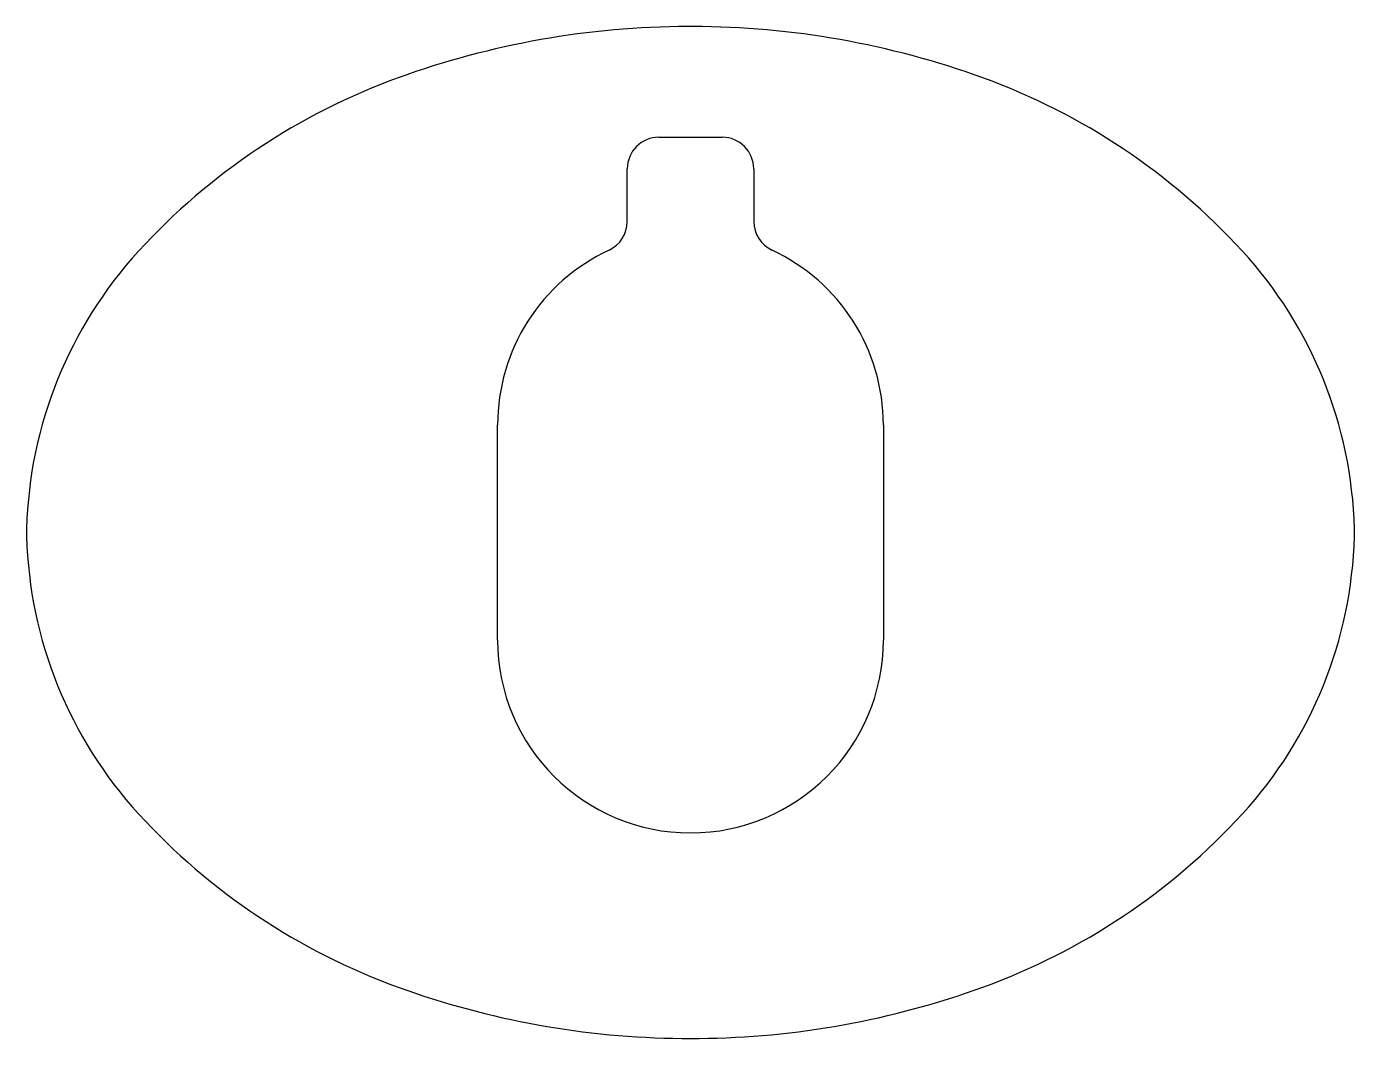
# Model space of a CAD drawing. Extents: x 2348.3 to 2390.3, y 1570.9 to 1602.9.
import ezdxf

# ---------------------------------------------------------------- set-up
doc = ezdxf.new("R2010")
doc.units = 0
doc.layers.get('0').update_dxf_attribs({"linetype": 'CONTINUOUS'})

msp = doc.modelspace()

# ---------------------------------------------------------------- linework, layer by layer
for p, q in [((2368.315, 1599.394), (2370.315, 1599.394)), ((2367.315, 1596.729), (2367.315, 1598.394)), ((2371.315, 1598.394), (2371.315, 1596.729)), ((2363.215, 1583.494), (2363.215, 1590.294)), ((2375.415, 1590.294), (2375.415, 1583.494))]:
    msp.add_line(p, q)
for centre, radius, start, end in [((2369.288, 1575.882), 27.012, 90.1194, 109.9465), ((2369.315, 1562.894), 40, 89.8806, 90.1194), ((2369.342, 1575.882), 27.012, 70.0535, 89.8806), ((2367.144, 1581.788), 20.729, 109.9465, 137.4979), ((2371.485, 1581.788), 20.729, 42.5021, 70.0535), ((2368.315, 1598.394), 1, 90, 180), ((2370.315, 1598.394), 1, 0, 90), ((2366.315, 1596.729), 1, 294.9947, 0), ((2372.315, 1596.729), 1, 180, 245.0053), ((2361.815, 1586.672), 13.5, 137.4979, 178.5047), ((2369.315, 1590.294), 6.1, 114.9947, 180), ((2369.315, 1590.294), 6.1, 0, 65.0053), ((2376.815, 1586.672), 13.5, 1.4953, 42.5021), ((2353.318, 1586.894), 5, 178.5047, 181.4953), ((2385.312, 1586.894), 5, 358.5047, 1.4953), ((2361.815, 1587.116), 13.5, 181.4953, 222.5021), ((2376.815, 1587.116), 13.5, 317.4979, 358.5047), ((2369.315, 1583.494), 6.1, 180, 0), ((2367.144, 1591.999), 20.729, 222.5021, 250.0535), ((2371.485, 1591.999), 20.729, 289.9465, 317.4979), ((2369.288, 1597.906), 27.012, 250.0535, 269.4809), ((2369.342, 1597.906), 27.012, 270.5191, 289.9465), ((2369.315, 1600.894), 30, 269.4809, 270.5191)]:
    msp.add_arc(centre, radius, start, end)

doc.saveas('drawing.dxf')
